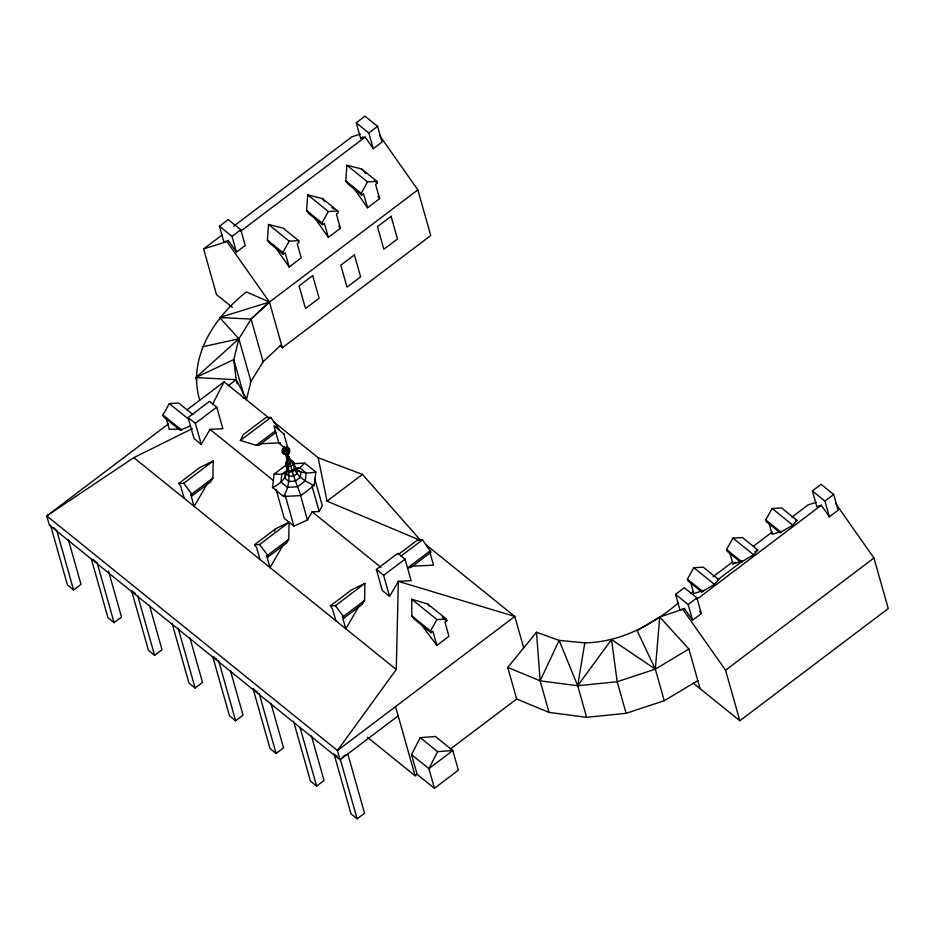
<?xml version="1.0" encoding="UTF-8"?>
<svg xmlns="http://www.w3.org/2000/svg" width="935" height="935" viewBox="0 0 935 935"><rect width="100%" height="100%" fill="white"/><g stroke="black" fill="none" stroke-linecap="round" stroke-linejoin="round"><path stroke-width="1.4" d="M207.827 482.892L194.129 506.443L190.728 494.44L192.271 495.69L210.807 481.677L212.911 478.042L213.227 460.99L199.856 467.5L178.737 483.465L180.759 486.387L184.218 498.343M283.679 544.123L269.981 567.674L266.592 555.659L268.135 556.909L286.671 542.896L288.775 539.273L289.079 522.221L275.708 528.731L254.6 544.696L256.622 547.618L260.082 559.574M359.484 605.307L345.786 628.858L342.397 616.843L343.94 618.093L362.476 604.092L364.58 600.457L364.884 583.405L351.513 589.915L330.406 605.88L332.428 608.802L335.887 620.758M398.17 715.883L340.071 759.804L337.453 750.524L396.253 669.483L398.357 581.383L389.579 596.378L382.333 590.523L376.384 569.497L397.807 553.298L405.054 559.142L411.155 580.728L398.31 581.348M293.274 463.69L304.787 463.129L315.831 472.046L314.195 485.499L300.825 495.608L283.562 496.45L272.506 487.532C280.909 483.839 290.551 474.735 285.549 464.847L286.881 461.177L286.25 454.41M289.184 267.013L285.175 252.836L283.293 254.25L269.537 243.147L267.433 240.155L268.509 224.47L283.235 228.198L298.639 240.622L299.106 242.305L297.236 243.719L301.245 257.896L289.184 267.013L273.826 245.169M328.36 237.397L324.351 223.22L322.481 224.634L308.714 213.519L306.61 210.527L307.685 194.842L322.423 198.571L337.815 211.006L338.283 212.677L336.413 214.092L340.422 228.28L328.36 237.397L314.627 217.855M367.548 207.769L363.528 193.592L361.658 195.006L347.89 183.903L345.786 180.911L346.873 165.226L361.6 168.954L376.992 181.378L377.471 183.061L375.589 184.476L379.61 198.652L367.548 207.769L352.998 187.082M272.506 487.532L274.154 474.08L286.414 464.824M287.489 453.966L290.247 459.973L293.532 461.995L295.18 467.383L294.864 469.931L292.339 471.836L289.067 472L286.975 470.317L287.279 467.769L286.916 470.644L285.327 472.993L284.707 478.054L288.857 481.408L295.355 481.093L300.392 477.282L301.012 472.222L294.689 467.862C300.1 473.905 308.527 473.484 315.831 472.046M286.18 447.257L287.174 446.942L288.822 448.274L289.02 453.265L287.314 454.55L284.263 454.048L283.995 451.921L285.269 448.309L284.591 447.07L282.592 448.578L282.358 452.517L285.105 454.667L286.309 453.919C288.728 468.049 291.86 483.231 283.562 496.45M286.916 470.644L286.496 474.045L289.301 476.312L293.683 476.102L297.073 473.531L297.482 470.118L295.18 467.383M294.77 466.366L294.467 468.844C297.809 477.317 306.353 481.911 314.195 485.499M678.272 603.052C651.929 625.351 619.987 642.193 584.807 642.883L577.678 685.741L586.607 717.32L626.123 713.312L664.259 700.724L697.814 680.622M379.493 135.341L417.828 189.887L269.444 302.075L246.466 291.954C214.384 316.836 187.129 358.14 199.716 400.04M246.513 399.432L250.942 381.445L263.144 361.728L281.47 344.583M586.607 717.32L549.067 712.412L540.138 680.832L559.13 640.381L584.807 642.883M276.012 432.379L259.1 445.165L256.225 445.305L240.365 440.478L243.158 434.763L265.856 417.594L270.846 417.431L279.39 429.819L277.847 428.569M212.432 404.551L224.096 381.819L269.432 418.401M276.047 489.309L284.263 518.329L293.906 526.113L307.451 520.024L312.197 511.842L319.209 511.515L322.271 505.531L314.616 478.451M411.517 754.638L420.224 737.645L435.429 736.488L452.809 750.513L458.372 770.159L434.448 788.322L417.08 774.297L411.517 754.638L428.896 768.663L434.448 788.322M437.603 751.67L428.896 768.663L452.809 750.513L437.603 751.67L420.224 737.645M190.635 425.787L180.163 430.217L163.403 416.694L162.924 415.011L169.293 403.593L178.737 403.067L193.077 414.637M283.293 254.25L282.826 252.579L289.184 241.16L298.639 240.622M322.481 224.634L322.002 222.951L328.372 211.532L337.815 211.006M361.658 195.006L361.179 193.335L367.548 181.916L376.992 181.378M436.89 645.43L432.882 631.254L431 632.679L430.532 630.996L436.89 619.578L446.346 619.04L446.813 620.723L444.943 622.137L448.952 636.314L436.89 645.43L420.446 623.505M687.412 579.127L693.782 567.709L703.225 567.171L718.618 579.595L714.457 584.398L701.659 591.913L687.891 580.799L687.412 579.127L702.816 591.551M726.6 549.5L732.958 538.081L742.402 537.555L757.806 549.979L753.645 554.771L740.836 562.286L727.068 551.183L726.6 549.5L741.993 561.923M765.777 519.883L772.146 508.465L781.59 507.927L796.982 520.351L792.822 525.154L780.012 532.669L766.256 521.555L765.777 519.883L781.169 532.307M201.282 444.394L210.013 429.364L222.857 428.744L216.756 407.169L209.51 401.325L188.087 417.524L194.036 438.55L201.282 444.394L195.333 423.368L188.087 417.524M274.306 531.15L275.708 528.731M417.828 189.887L430.755 235.55L282.358 347.738L269.409 301.947L251.083 319.092L238.881 338.809L195.871 377.576L196.642 380.323M684.455 608.662L680.002 610.064L675.561 594.368L684.326 587.741L696.914 597.909L701.355 613.605L692.59 620.232L684.455 608.662L659.724 617.077L655.318 669.144L611.513 639.563L577.678 685.741L540.138 680.832L507.728 667.415L536.503 632.247L559.13 640.381L577.678 685.741L617.182 681.732L655.318 669.144L688.885 649.03L659.689 616.936L637.144 630.681L655.318 669.144L664.259 700.724M286.881 461.177L285.549 464.847L287.583 466.483L290.762 466.331L293.228 464.473L293.532 461.995L290.247 459.973M304.787 463.129L299.749 467.839L296.851 468.867M250.942 381.445L238.881 338.809L219.643 317.503L251.083 319.092L269.444 302.075L226.924 241.604L203.608 248.932L216.523 294.607L232.429 307.44M228.175 385.863L236.134 379.68L233.762 359.554L238.881 338.809L202.287 346.873M219.433 226.235L228.198 219.608L240.798 229.776L245.239 245.473L236.473 252.099L228.339 240.529L223.886 241.931L219.433 226.235L232.032 236.403L236.473 252.099M356.235 122.812L365.001 116.185L377.6 126.342L382.041 142.05L373.275 148.677L365.141 137.106L360.676 138.509L356.235 122.812L368.834 132.969L373.275 148.677M203.608 248.932L222.156 234.919M233.75 226.153L351.992 136.744L360.232 134.161M360.676 138.509L362.874 136.849M232.032 236.403L240.798 229.776M368.834 132.969L377.6 126.342M226.924 241.604L228.339 240.529M240.599 231.261L365.141 137.106M168.522 423.835L46.75 515.898L49.38 525.178L340.071 759.804M187.047 409.834L224.096 381.819M195.333 423.368L216.756 407.169M178.737 483.465L183.727 483.29L213.227 460.99M240.365 440.478L270.846 417.431M192.271 495.69L191.804 494.007L212.911 478.042M256.225 445.305L275.509 430.719M50.502 525.131L67.449 585.018L73.584 589.962L81.006 584.352L68.395 539.787M284.813 447.316L282.592 448.578L282.358 452.517L283.702 453.522M286.928 449.034L284.497 449.899L283.749 448.122L288.576 450.284L286.577 451.804L283.995 451.921L282.347 450.588L285.269 448.309L293.683 476.102L300.825 495.608M287.805 457.694L287.068 458.255L286.706 462.65L287.91 463.631L289.815 463.538L291.288 462.428L291.463 460.955L288.751 457.647M287.489 461.13L285.853 462.369L286.472 464.555M287.419 470.013L281.844 474.232L274.154 474.08M91.408 559.212L107.957 617.708L114.093 622.652L121.515 617.042L108.507 571.086M254.6 544.696L259.591 544.521L289.079 522.221M273.955 422.059L318.157 457.729L327.04 501.16L362.453 474.396L419.792 539.448M268.135 556.909L267.655 555.238L288.775 539.273M135.61 593.807L131.519 590.511L148.466 650.398L154.602 655.353L162.024 649.743L149.413 605.167M172.028 623.201L188.975 683.088L195.099 688.043L202.521 682.433L189.91 637.869M398.228 554.595L417.524 540.009L422.515 539.846L431.058 552.234L410.769 567.58L407.894 567.709L430.591 550.551M330.406 605.88L335.396 605.705L364.884 583.405M401.057 556.056L422.515 539.846M389.579 596.378L383.63 575.341L405.054 559.142M343.94 618.093L343.472 616.422L364.58 600.457M212.923 657.293L229.472 715.789L235.608 720.733L243.03 715.123L230.419 670.559M257.125 691.888L253.034 688.592L269.981 748.479L276.117 753.435L283.539 747.813L270.928 703.249M342.303 757.327L345.483 754.919M293.543 721.282L310.49 781.169L316.626 786.125L324.048 780.515L311.437 735.938M334.052 753.972L350.999 813.871L357.135 818.815L364.557 813.205L347.61 753.318M367.432 737.283L415.117 775.769L417.08 774.297M450.308 749.11L516.669 699.006L549.067 712.412M812.363 490.945L821.117 484.318L833.716 494.486L838.157 510.183L829.392 516.81L821.257 505.239L816.804 506.641L812.363 490.945L824.951 501.113L829.392 516.81M691.023 593.409L693.349 591.656M713.054 576.755L732.76 561.853M753.633 546.075L772.181 532.05M791.887 517.16L808.12 504.888L816.348 502.294M730.036 553.625L732.958 563.945L735.155 562.286M701.659 591.913L703.529 590.499L693.782 593.561L690.497 581.967M754.767 551.755L757.806 549.979M780.012 532.669L781.894 531.255M692.59 620.232L688.148 604.536L696.914 597.909M824.951 501.113L833.716 494.486M696.715 599.405L821.257 505.239M873.944 558.02L888.25 608.556L739.854 720.745L725.56 670.208L873.944 558.02L835.61 503.474M192.318 428.639L133.81 457.659L46.75 515.898L337.453 750.524L514.799 616.446L426.418 545.105M285.327 472.993L281.844 474.232L280.886 482.098L287.337 487.31L297.435 486.819L305.254 480.906L306.212 473.052L299.749 467.839L295.425 468.049M795.825 520.713L796.982 520.351M780.503 531.688L772.135 534.317L768.851 522.723M732.958 563.945L742.717 560.871L717.472 579.957L718.618 579.595M219.643 317.503L269.444 302.075M242.995 398.205L245.8 397.62L246.571 400.367M289.02 453.265L287.396 453.533L289.266 458.886L293.228 464.473L294.467 468.844L292 470.714L288.822 470.866L286.788 469.218M180.63 428.873L169.293 429.457L166.009 417.851M258.983 443.844L280.43 442.816M284.263 454.048L287.22 453.907L289.511 452.166L289.792 449.864L288.822 448.274M410.652 566.259L433.524 565.161L429.878 552.269M245.8 397.62L236.134 379.68L195.871 377.576L233.762 359.554L243.883 395.318M431 632.679L414.24 619.145L411.786 615.861L411.716 599.253L427.587 603.917L446.346 619.04M398.357 581.383L514.799 616.446L523.693 647.897M318.157 457.729L362.453 474.396M327.04 501.16L419.406 539.974M365.819 173.653L361.6 168.954M374.292 180.49L377.471 183.061M346.873 165.226L367.548 181.916M772.146 508.465L792.822 525.154M345.786 180.911L361.179 193.335M331.937 207.547L334.052 209.265M307.685 194.842L328.372 211.532M732.958 538.081L753.645 554.771M306.61 210.527L322.002 222.951M268.509 224.47L289.184 241.16M693.782 567.709L714.457 584.398M267.433 240.155L282.826 252.579M675.561 594.368L688.148 604.536M280.091 345.915L282.358 347.738M693.291 683.158L739.854 720.745M210.013 429.364L273.137 480.321M312.197 511.842L380.931 567.311M442.349 617.112L446.813 620.723M376.384 569.497L383.63 575.341M169.293 403.593L188.999 419.499M411.716 599.253L436.89 619.578M162.924 415.011L181.682 430.147M411.786 615.861L430.532 630.996M133.81 457.659L396.253 669.483M53.576 527.597L55.621 529.245M93.056 559.469L96.118 561.947M213.554 656.721L216.616 659.198M335.069 754.802L337.114 756.45M335.396 605.705L343.472 616.422M259.591 544.521L267.655 555.238M183.727 483.29L191.804 494.007M427.587 603.917L429.235 606.102M699.731 611.291L701.355 613.605M683.041 609.737L725.56 670.208M377.985 196.362L379.61 198.652M322.423 198.571L324.527 201.563M338.809 225.978L340.422 228.28M287.174 446.942L287.898 448.332M287.454 453.066L289.359 458.138L288.529 459.436L286.975 458.992L285.923 453.604M688.885 649.03L700.093 688.651M626.123 713.312L617.182 681.732L611.513 639.563M507.728 667.415L516.669 699.006M395.552 706.603L415.117 775.769M312.021 486.106L319.209 511.515M251.083 319.092L263.144 361.728M300.369 494.989L307.451 520.024M285.304 495.714L293.906 526.113M236.134 379.68L237.303 383.817M340.188 758.928L357.135 818.815M300.077 727.629L316.626 786.125M259.17 693.536L276.117 753.435M218.661 660.846L235.608 720.733M178.153 628.156L195.099 688.043M137.655 595.466L154.602 655.353M97.147 562.765L114.093 622.652M56.638 530.075L73.584 589.962M536.503 632.247L540.138 680.832M312.711 275.591L299.106 285.876L305.511 308.515L319.115 298.23L312.711 275.591M391.075 216.347L377.459 226.632L383.864 249.271L397.48 238.986L391.075 216.347M354.423 254.916L340.819 265.201L347.025 287.139L360.63 276.853L354.423 254.916M283.866 433.828L273.932 425.811L278.817 443.108L288.751 451.126L283.866 433.828"/></g></svg>
